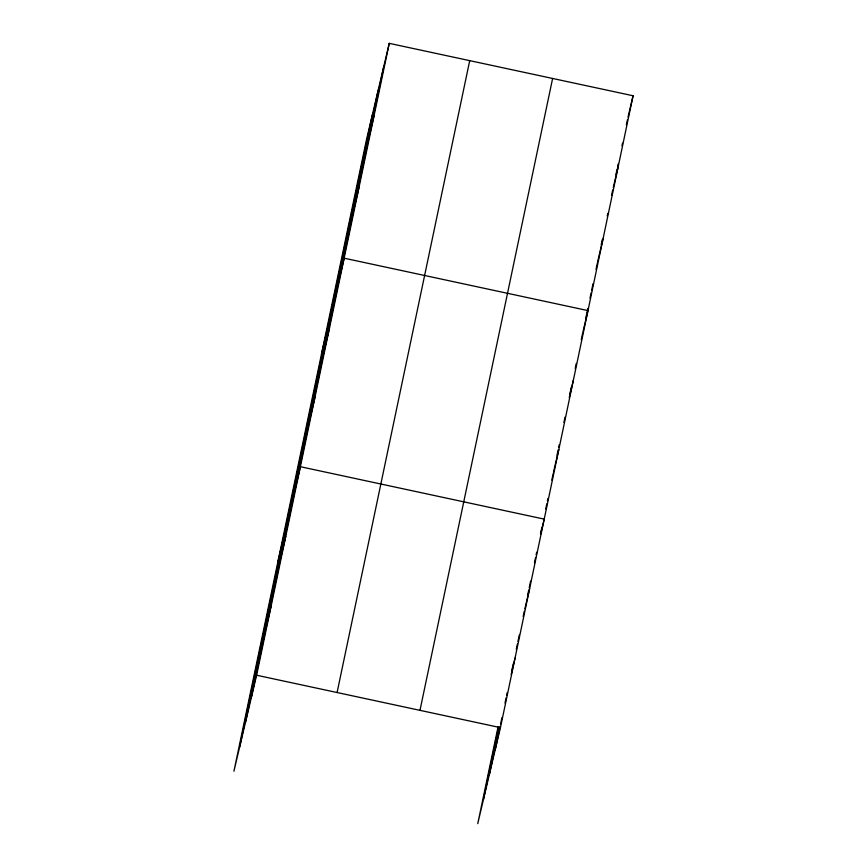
<?xml version="1.0" encoding="UTF-8"?>
<svg xmlns="http://www.w3.org/2000/svg" width="867" height="867" viewBox="0 0 867 867"><rect width="100%" height="100%" fill="white"/><g stroke="black" fill="none" stroke-linecap="round" stroke-linejoin="round"><path stroke-width="1.3" d="M239.65 747.029L372.279 115.148M245.545 722.092L378.175 90.201M251.267 697.881L383.897 65.99M389.25 43.35L366.557 139.359L233.927 771.24L256.621 675.23L389.25 43.35L633.073 95.76L500.443 727.641L477.75 823.65L498.124 726.6M337.09 692.527L469.708 60.647M419.986 710.355L552.615 78.464M483.472 799.439L498.612 727.315M489.367 774.502L499.284 727.283M495.09 750.291L500.053 726.687M500.595 724.064L501.971 717.508M505.006 703.083L506.1 697.827M506.653 695.204L507.206 692.581M511.888 670.289L513.264 663.732M516.288 649.307L517.393 644.062M517.946 641.439L519.322 634.882M523.169 616.524L524.275 611.278M527.58 595.542L528.675 590.297M529.228 587.674L530.604 581.107M534.462 562.748L535.557 557.503M536.109 554.88L536.662 552.257M540.509 533.899L541.886 527.342M545.744 508.983L546.839 503.738M547.391 501.115L547.944 498.492M551.802 480.134L553.179 473.577M557.026 455.208L558.131 449.962M558.684 447.339L559.226 444.717M563.908 422.424L565.013 417.179M569.966 393.575L571.342 387.018M575.2 368.659L576.295 363.414M581.248 339.799L582.624 333.242M585.637 318.926L587.815 308.511M590.004 298.096L591.099 292.883M591.641 290.282L593.017 283.769M596.019 269.442L597.385 262.939M601.21 244.711L602.305 239.498M607.225 216.056L607.767 213.455M611.593 195.227L612.687 190.025M615.971 174.397L617.066 169.184M617.607 166.583L618.16 163.982M621.986 145.754L622.528 143.142M626.353 124.913L627.448 119.711M368.865 137.604L374.219 114.964M353.834 209.218L359.187 186.578M321.462 354.191L344.156 258.193L587.978 310.603L582.927 331.985M324.215 350.344L329.568 327.693M309.627 419.845L314.981 397.205M277.689 562.716L300.383 466.717L544.216 519.127L540.65 534.224M280.442 558.868L285.796 536.218M265.855 628.369L271.208 605.73M628.022 117.153L633.073 95.76M613.283 187.5L618.041 167.374M597.656 261.639L603.009 238.989M569.229 397.725L573.39 380.114M553.449 472.266L558.803 449.615M524.871 608.764L529.629 588.628M511.172 674.493L515.041 658.14M256.621 675.23L500.443 727.641"/></g></svg>
